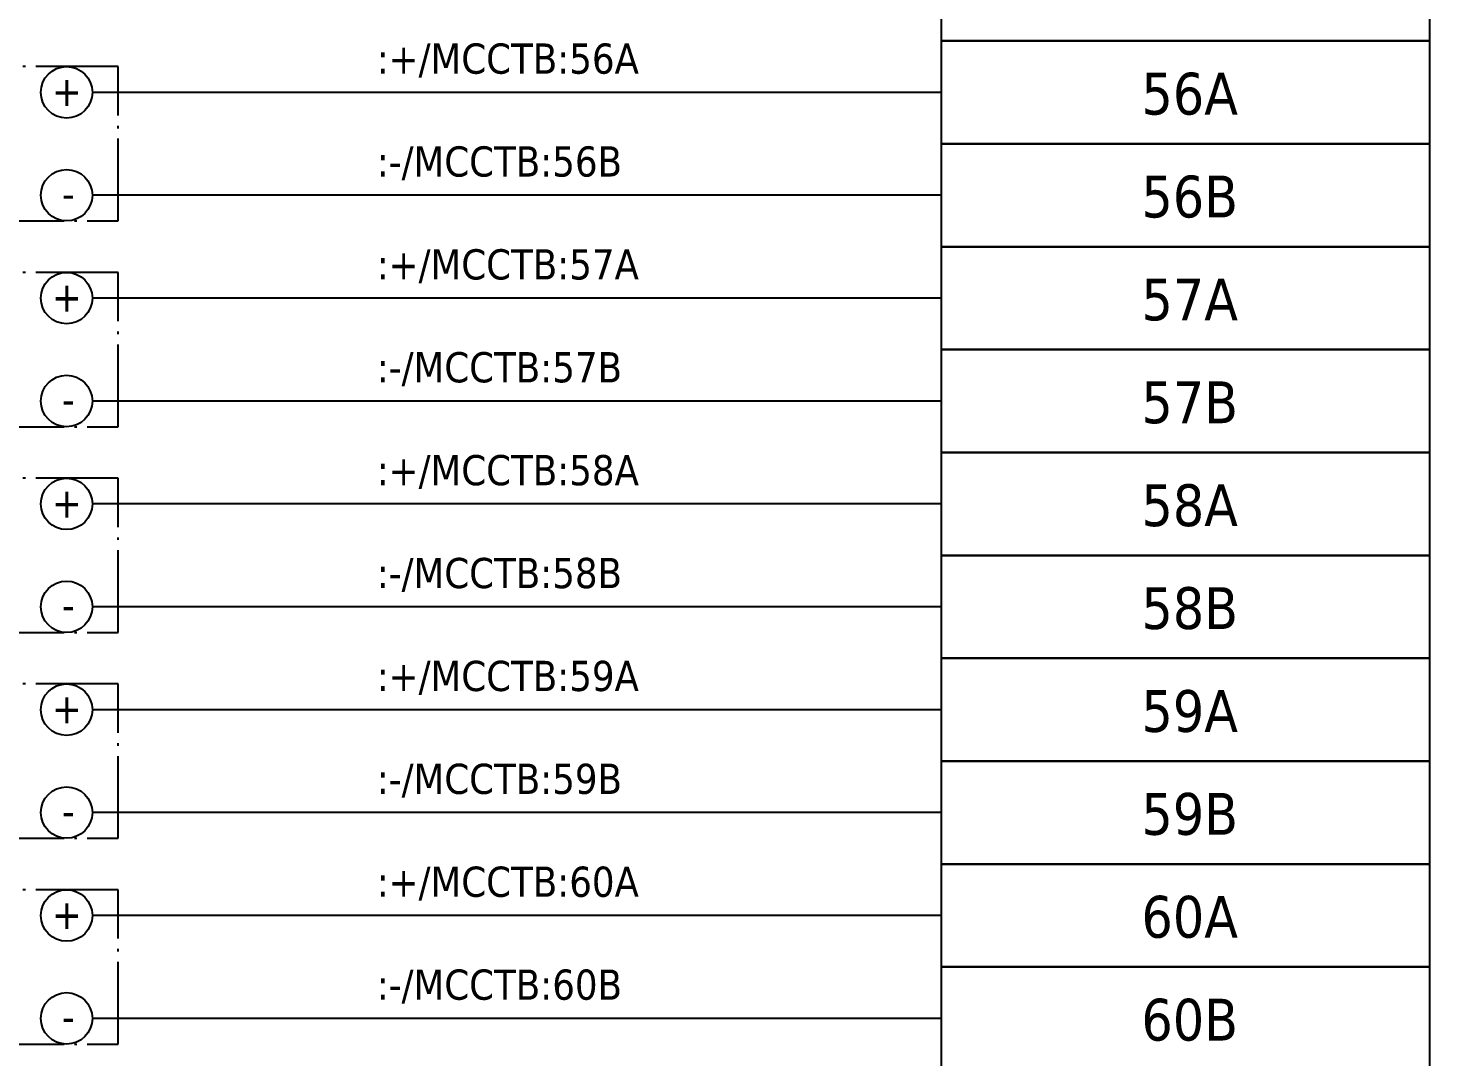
# Model space of a CAD drawing. Header units: millimetres. Extents: x 0 to 1792788, y -13 to 262234.
# Drawn here: x 35.5 to 90, y 87.5 to 127.5 of the extents above; entities that cross this region are included whole.
import ezdxf
from ezdxf.enums import TextEntityAlignment as Align

# ---------------------------------------------------------------- set-up
doc = ezdxf.new("R2010")
doc.units = ezdxf.units.MM
doc.linetypes.add('EPL_DASHDOT', pattern=[1, 0.8, -0.1, 0, -0.1])
for name, color, linetype, lineweight in [('EPLAN300', 5, 'Continuous', 25), ('EPLAN302', 5, 'Continuous', 25), ('EPLAN307', 134, 'EPL_DASHDOT', 25), ('EPLAN311', 7, 'Continuous', 25), ('EPLAN400', 5, 'Continuous', 35), ('EPLAN405', 7, 'Continuous', 25), ('EPLAN420', 7, 'Continuous', 35), ('EPLAN421', 5, 'Continuous', 35), ('EPLAN433', 251, 'Continuous', 35), ('EPLAN500', 7, 'Continuous', 35), ('EPLAN501', 7, 'Continuous', 35), ('EPLAN502', 7, 'Continuous', 35), ('EPLAN503', 7, 'Continuous', 35), ('EPLAN504', 7, 'Continuous', 35)]:
    doc.layers.add(name, color=color, linetype=linetype, lineweight=lineweight)
doc.styles.add('Tahoma', font='')
doc.styles.get('Tahoma').set_extended_font_data('Tahoma')

# ---------------------------------------------------------------- blocks, each defined once
blk = doc.blocks.new('EPLSYM_LibrarySPECIAL_en_US_Symbol427_Variant5_Placement1_94')
at = {"layer": 'EPLAN421', "color": 5, "style": 'Tahoma'}
for tag, p in [('17_20029[1]', (-0.9525, 3.335)), ('17_20029[2]', (20.0025, 3.335))]:
    blk.add_attdef(tag, text='', height=1.1739, dxfattribs=at).set_placement(p, align=Align.BOTTOM_RIGHT)
at = {"layer": 'EPLAN433', "color": 251, "style": 'Tahoma'}
blk.add_attdef('17_20406_1', text='', height=1.6254, dxfattribs=at).set_placement((0.9525, 1.5875), align=Align.BOTTOM_RIGHT)
blk.add_attdef('17_20406', text='', height=1.6254, dxfattribs=at).set_placement((0.9525, 1.5875), align=Align.BOTTOM_LEFT)
blk = doc.blocks.new('EPLSYM_LibrarySPECIAL_en_US_Symbol427_Variant5_Placement1_95')
at = {"layer": 'EPLAN421', "color": 5, "style": 'Tahoma'}
for tag, p in [('17_20029[1]', (-0.9525, 3.335)), ('17_20029[2]', (20.0025, 3.335))]:
    blk.add_attdef(tag, text='', height=1.1739, dxfattribs=at).set_placement(p, align=Align.BOTTOM_RIGHT)
at = {"layer": 'EPLAN433', "color": 251, "style": 'Tahoma'}
blk.add_attdef('17_20406_1', text='', height=1.6254, dxfattribs=at).set_placement((0.9525, 1.5875), align=Align.BOTTOM_RIGHT)
blk.add_attdef('17_20406', text='', height=1.6254, dxfattribs=at).set_placement((0.9525, 1.5875), align=Align.BOTTOM_LEFT)
blk = doc.blocks.new('EPLSYM_LibrarySPECIAL_en_US_Symbol427_Variant5_Placement1_96')
at = {"layer": 'EPLAN421', "color": 5, "style": 'Tahoma'}
for tag, p in [('17_20029[1]', (-0.9525, 3.335)), ('17_20029[2]', (20.0025, 3.335))]:
    blk.add_attdef(tag, text='', height=1.1739, dxfattribs=at).set_placement(p, align=Align.BOTTOM_RIGHT)
at = {"layer": 'EPLAN433', "color": 251, "style": 'Tahoma'}
blk.add_attdef('17_20406_1', text='', height=1.6254, dxfattribs=at).set_placement((0.9525, 1.5875), align=Align.BOTTOM_RIGHT)
blk.add_attdef('17_20406', text='', height=1.6254, dxfattribs=at).set_placement((0.9525, 1.5875), align=Align.BOTTOM_LEFT)
blk = doc.blocks.new('EPLSYM_LibrarySPECIAL_en_US_Symbol427_Variant5_Placement1_97')
at = {"layer": 'EPLAN421', "color": 5, "style": 'Tahoma'}
for tag, p in [('17_20029[1]', (-0.9525, 3.335)), ('17_20029[2]', (20.0025, 3.335))]:
    blk.add_attdef(tag, text='', height=1.1739, dxfattribs=at).set_placement(p, align=Align.BOTTOM_RIGHT)
at = {"layer": 'EPLAN433', "color": 251, "style": 'Tahoma'}
blk.add_attdef('17_20406_1', text='', height=1.6254, dxfattribs=at).set_placement((0.9525, 1.5875), align=Align.BOTTOM_RIGHT)
blk.add_attdef('17_20406', text='', height=1.6254, dxfattribs=at).set_placement((0.9525, 1.5875), align=Align.BOTTOM_LEFT)
blk = doc.blocks.new('EPLSYM_LibrarySPECIAL_en_US_Symbol427_Variant5_Placement1_98')
at = {"layer": 'EPLAN421', "color": 5, "style": 'Tahoma'}
for tag, p in [('17_20029[1]', (-0.9525, 3.335)), ('17_20029[2]', (20.0025, 3.335))]:
    blk.add_attdef(tag, text='', height=1.1739, dxfattribs=at).set_placement(p, align=Align.BOTTOM_RIGHT)
at = {"layer": 'EPLAN433', "color": 251, "style": 'Tahoma'}
blk.add_attdef('17_20406_1', text='', height=1.6254, dxfattribs=at).set_placement((0.9525, 1.5875), align=Align.BOTTOM_RIGHT)
blk.add_attdef('17_20406', text='', height=1.6254, dxfattribs=at).set_placement((0.9525, 1.5875), align=Align.BOTTOM_LEFT)
blk = doc.blocks.new('EPLSYM_LibrarySPECIAL_en_US_Symbol427_Variant5_Placement1_99')
at = {"layer": 'EPLAN421', "color": 5, "style": 'Tahoma'}
for tag, p in [('17_20029[1]', (-0.9525, 3.335)), ('17_20029[2]', (20.0025, 3.335))]:
    blk.add_attdef(tag, text='', height=1.1739, dxfattribs=at).set_placement(p, align=Align.BOTTOM_RIGHT)
at = {"layer": 'EPLAN433', "color": 251, "style": 'Tahoma'}
blk.add_attdef('17_20406_1', text='', height=1.6254, dxfattribs=at).set_placement((0.9525, 1.5875), align=Align.BOTTOM_RIGHT)
blk.add_attdef('17_20406', text='', height=1.6254, dxfattribs=at).set_placement((0.9525, 1.5875), align=Align.BOTTOM_LEFT)
blk = doc.blocks.new('EPLSYM_LibrarySPECIAL_en_US_Symbol427_Variant5_Placement1_100')
at = {"layer": 'EPLAN421', "color": 5, "style": 'Tahoma'}
for tag, p in [('17_20029[1]', (-0.9525, 3.335)), ('17_20029[2]', (20.0025, 3.335))]:
    blk.add_attdef(tag, text='', height=1.1739, dxfattribs=at).set_placement(p, align=Align.BOTTOM_RIGHT)
at = {"layer": 'EPLAN433', "color": 251, "style": 'Tahoma'}
blk.add_attdef('17_20406_1', text='', height=1.6254, dxfattribs=at).set_placement((0.9525, 1.5875), align=Align.BOTTOM_RIGHT)
blk.add_attdef('17_20406', text='', height=1.6254, dxfattribs=at).set_placement((0.9525, 1.5875), align=Align.BOTTOM_LEFT)
blk = doc.blocks.new('EPLSYM_LibrarySPECIAL_en_US_Symbol427_Variant5_Placement1_101')
at = {"layer": 'EPLAN421', "color": 5, "style": 'Tahoma'}
for tag, p in [('17_20029[1]', (-0.9525, 3.335)), ('17_20029[2]', (20.0025, 3.335))]:
    blk.add_attdef(tag, text='', height=1.1739, dxfattribs=at).set_placement(p, align=Align.BOTTOM_RIGHT)
at = {"layer": 'EPLAN433', "color": 251, "style": 'Tahoma'}
blk.add_attdef('17_20406_1', text='', height=1.6254, dxfattribs=at).set_placement((0.9525, 1.5875), align=Align.BOTTOM_RIGHT)
blk.add_attdef('17_20406', text='', height=1.6254, dxfattribs=at).set_placement((0.9525, 1.5875), align=Align.BOTTOM_LEFT)
blk = doc.blocks.new('EPLSYM_LibrarySPECIAL_en_US_Symbol427_Variant5_Placement1_102')
at = {"layer": 'EPLAN421', "color": 5, "style": 'Tahoma'}
for tag, p in [('17_20029[1]', (-0.9525, 3.335)), ('17_20029[2]', (20.0025, 3.335))]:
    blk.add_attdef(tag, text='', height=1.1739, dxfattribs=at).set_placement(p, align=Align.BOTTOM_RIGHT)
at = {"layer": 'EPLAN433', "color": 251, "style": 'Tahoma'}
blk.add_attdef('17_20406_1', text='', height=1.6254, dxfattribs=at).set_placement((0.9525, 1.5875), align=Align.BOTTOM_RIGHT)
blk.add_attdef('17_20406', text='', height=1.6254, dxfattribs=at).set_placement((0.9525, 1.5875), align=Align.BOTTOM_LEFT)
blk = doc.blocks.new('EPLSYM_LibrarySPECIAL_en_US_Symbol427_Variant5_Placement1_103')
at = {"layer": 'EPLAN421', "color": 5, "style": 'Tahoma'}
for tag, p in [('17_20029[1]', (-0.9525, 3.335)), ('17_20029[2]', (20.0025, 3.335))]:
    blk.add_attdef(tag, text='', height=1.1739, dxfattribs=at).set_placement(p, align=Align.BOTTOM_RIGHT)
at = {"layer": 'EPLAN433', "color": 251, "style": 'Tahoma'}
blk.add_attdef('17_20406_1', text='', height=1.6254, dxfattribs=at).set_placement((0.9525, 1.5875), align=Align.BOTTOM_RIGHT)
blk.add_attdef('17_20406', text='', height=1.6254, dxfattribs=at).set_placement((0.9525, 1.5875), align=Align.BOTTOM_LEFT)
blk = doc.blocks.new('EPLSYM_LibrarySPECIAL_Symbol17_Variant3_Placement1')
at = {"layer": 'EPLAN302', "lineweight": 25, "ltscale": 4}
blk.add_line((4, 0), (1, 0), dxfattribs=at)
blk.add_circle((0, 0), 1, dxfattribs=at)
at = {"layer": 'EPLAN420', "color": 7, "style": 'Tahoma'}
blk.add_attdef('17_20036', text='', height=1.6254, dxfattribs=at).set_placement((-1.5, -0.16254), align=Align.MIDDLE_RIGHT)
at = {"layer": 'EPLAN421', "color": 5, "style": 'Tahoma'}
blk.add_attdef('17_20039', text='', height=1.1739, dxfattribs=at).set_placement((3, 1), align=Align.BOTTOM_RIGHT)
blk = doc.blocks.new('EPLSYM_LibrarySPECIAL_Symbol2_Variant0_Placement1_51')
at = {"layer": 'EPLAN307', "lineweight": 25, "ltscale": 4}
blk.add_lwpolyline([(0, -6), (34, -6), (34, 0), (0, 0)], close=True, dxfattribs=at)
at = {"layer": 'EPLAN400', "color": 5, "style": 'Tahoma'}
blk.add_attdef('88_20010', text='', height=2.2575, dxfattribs=at).set_placement((-1.5, -0.9515), align=Align.TOP_RIGHT)
at = {"layer": 'EPLAN500', "color": 7, "style": 'Tahoma'}
blk.add_attdef('88_20027', text='', height=1.6254, dxfattribs=at).set_placement((-1.5, -4.57508), align=Align.TOP_RIGHT)
at = {"layer": 'EPLAN501', "color": 7, "style": 'Tahoma'}
blk.add_attdef('88_20011', text='', height=1.6254, dxfattribs=at).set_placement((-1.5, -9.97508), align=Align.TOP_RIGHT)
at = {"layer": 'EPLAN502', "color": 7, "style": 'Tahoma'}
blk.add_attdef('88_20025', text='', height=1.6254, dxfattribs=at).set_placement((-1.5, -12.67508), align=Align.TOP_RIGHT)
at = {"layer": 'EPLAN503', "color": 7, "style": 'Tahoma'}
blk.add_attdef('88_20024', text='', height=1.6254, dxfattribs=at).set_placement((-1.5, -15.37508), align=Align.TOP_RIGHT)
at = {"layer": 'EPLAN504', "color": 7, "style": 'Tahoma'}
blk.add_attdef('88_20901[1]', text='', height=1.6254, dxfattribs=at).set_placement((-1.5, -7.27508), align=Align.TOP_RIGHT)
blk = doc.blocks.new('EPLSYM_LibrarySPECIAL_Symbol2_Variant0_Placement1_52')
at = {"layer": 'EPLAN307', "lineweight": 25, "ltscale": 4}
blk.add_lwpolyline([(0, -6), (34, -6), (34, 0), (0, 0)], close=True, dxfattribs=at)
at = {"layer": 'EPLAN400', "color": 5, "style": 'Tahoma'}
blk.add_attdef('88_20010', text='', height=2.2575, dxfattribs=at).set_placement((-1.5, -0.9515), align=Align.TOP_RIGHT)
at = {"layer": 'EPLAN500', "color": 7, "style": 'Tahoma'}
blk.add_attdef('88_20027', text='', height=1.6254, dxfattribs=at).set_placement((-1.5, -4.57508), align=Align.TOP_RIGHT)
at = {"layer": 'EPLAN501', "color": 7, "style": 'Tahoma'}
blk.add_attdef('88_20011', text='', height=1.6254, dxfattribs=at).set_placement((-1.5, -9.97508), align=Align.TOP_RIGHT)
at = {"layer": 'EPLAN502', "color": 7, "style": 'Tahoma'}
blk.add_attdef('88_20025', text='', height=1.6254, dxfattribs=at).set_placement((-1.5, -12.67508), align=Align.TOP_RIGHT)
at = {"layer": 'EPLAN503', "color": 7, "style": 'Tahoma'}
blk.add_attdef('88_20024', text='', height=1.6254, dxfattribs=at).set_placement((-1.5, -15.37508), align=Align.TOP_RIGHT)
at = {"layer": 'EPLAN504', "color": 7, "style": 'Tahoma'}
blk.add_attdef('88_20901[1]', text='', height=1.6254, dxfattribs=at).set_placement((-1.5, -7.27508), align=Align.TOP_RIGHT)
blk = doc.blocks.new('EPLSYM_LibrarySPECIAL_Symbol2_Variant0_Placement1_53')
at = {"layer": 'EPLAN307', "lineweight": 25, "ltscale": 4}
blk.add_lwpolyline([(0, -6), (34, -6), (34, 0), (0, 0)], close=True, dxfattribs=at)
at = {"layer": 'EPLAN400', "color": 5, "style": 'Tahoma'}
blk.add_attdef('88_20010', text='', height=2.2575, dxfattribs=at).set_placement((-1.5, -0.9515), align=Align.TOP_RIGHT)
at = {"layer": 'EPLAN500', "color": 7, "style": 'Tahoma'}
blk.add_attdef('88_20027', text='', height=1.6254, dxfattribs=at).set_placement((-1.5, -4.57508), align=Align.TOP_RIGHT)
at = {"layer": 'EPLAN501', "color": 7, "style": 'Tahoma'}
blk.add_attdef('88_20011', text='', height=1.6254, dxfattribs=at).set_placement((-1.5, -9.97508), align=Align.TOP_RIGHT)
at = {"layer": 'EPLAN502', "color": 7, "style": 'Tahoma'}
blk.add_attdef('88_20025', text='', height=1.6254, dxfattribs=at).set_placement((-1.5, -12.67508), align=Align.TOP_RIGHT)
at = {"layer": 'EPLAN503', "color": 7, "style": 'Tahoma'}
blk.add_attdef('88_20024', text='', height=1.6254, dxfattribs=at).set_placement((-1.5, -15.37508), align=Align.TOP_RIGHT)
at = {"layer": 'EPLAN504', "color": 7, "style": 'Tahoma'}
blk.add_attdef('88_20901[1]', text='', height=1.6254, dxfattribs=at).set_placement((-1.5, -7.27508), align=Align.TOP_RIGHT)
blk = doc.blocks.new('EPLSYM_LibrarySPECIAL_Symbol2_Variant0_Placement1_54')
at = {"layer": 'EPLAN307', "lineweight": 25, "ltscale": 4}
blk.add_lwpolyline([(0, -6), (34, -6), (34, 0), (0, 0)], close=True, dxfattribs=at)
at = {"layer": 'EPLAN400', "color": 5, "style": 'Tahoma'}
blk.add_attdef('88_20010', text='', height=2.2575, dxfattribs=at).set_placement((-1.5, -0.9515), align=Align.TOP_RIGHT)
at = {"layer": 'EPLAN500', "color": 7, "style": 'Tahoma'}
blk.add_attdef('88_20027', text='', height=1.6254, dxfattribs=at).set_placement((-1.5, -4.57508), align=Align.TOP_RIGHT)
at = {"layer": 'EPLAN501', "color": 7, "style": 'Tahoma'}
blk.add_attdef('88_20011', text='', height=1.6254, dxfattribs=at).set_placement((-1.5, -9.97508), align=Align.TOP_RIGHT)
at = {"layer": 'EPLAN502', "color": 7, "style": 'Tahoma'}
blk.add_attdef('88_20025', text='', height=1.6254, dxfattribs=at).set_placement((-1.5, -12.67508), align=Align.TOP_RIGHT)
at = {"layer": 'EPLAN503', "color": 7, "style": 'Tahoma'}
blk.add_attdef('88_20024', text='', height=1.6254, dxfattribs=at).set_placement((-1.5, -15.37508), align=Align.TOP_RIGHT)
at = {"layer": 'EPLAN504', "color": 7, "style": 'Tahoma'}
blk.add_attdef('88_20901[1]', text='', height=1.6254, dxfattribs=at).set_placement((-1.5, -7.27508), align=Align.TOP_RIGHT)
blk = doc.blocks.new('EPLSYM_LibrarySPECIAL_Symbol2_Variant0_Placement1_55')
at = {"layer": 'EPLAN307', "lineweight": 25, "ltscale": 4}
blk.add_lwpolyline([(0, -6), (34, -6), (34, 0), (0, 0)], close=True, dxfattribs=at)
at = {"layer": 'EPLAN400', "color": 5, "style": 'Tahoma'}
blk.add_attdef('88_20010', text='', height=2.2575, dxfattribs=at).set_placement((-1.5, -0.9515), align=Align.TOP_RIGHT)
at = {"layer": 'EPLAN500', "color": 7, "style": 'Tahoma'}
blk.add_attdef('88_20027', text='', height=1.6254, dxfattribs=at).set_placement((-1.5, -4.57508), align=Align.TOP_RIGHT)
at = {"layer": 'EPLAN501', "color": 7, "style": 'Tahoma'}
blk.add_attdef('88_20011', text='', height=1.6254, dxfattribs=at).set_placement((-1.5, -9.97508), align=Align.TOP_RIGHT)
at = {"layer": 'EPLAN502', "color": 7, "style": 'Tahoma'}
blk.add_attdef('88_20025', text='', height=1.6254, dxfattribs=at).set_placement((-1.5, -12.67508), align=Align.TOP_RIGHT)
at = {"layer": 'EPLAN503', "color": 7, "style": 'Tahoma'}
blk.add_attdef('88_20024', text='', height=1.6254, dxfattribs=at).set_placement((-1.5, -15.37508), align=Align.TOP_RIGHT)
at = {"layer": 'EPLAN504', "color": 7, "style": 'Tahoma'}
blk.add_attdef('88_20901[1]', text='', height=1.6254, dxfattribs=at).set_placement((-1.5, -7.27508), align=Align.TOP_RIGHT)
blk = doc.blocks.new('EPLSYM_LibrarySPECIAL_Symbol308_Variant0_Placement0')
at = {"layer": 'EPLAN405', "color": 7, "style": 'Tahoma'}
for tag, p in [('17_31011', (1.5, 6.35)), ('17_31002', (1.5, 0.5))]:
    blk.add_attdef(tag, text='', height=1.174, dxfattribs=at).set_placement(p, align=Align.BOTTOM_LEFT)
for tag, p in [('17_31004', (1.5, 4.4)), ('17_31003', (1.5, 2.45))]:
    blk.add_attdef(tag, p, '', height=1.174, dxfattribs=at)

msp = doc.modelspace()

# ---------------------------------------------------------------- linework, layer by layer
at = {"layer": 'EPLAN300', "lineweight": 25, "ltscale": 4}
for points in [[(71, 127), (90, 127), (90, 131), (71, 131)], [(71, 123), (90, 123), (90, 127), (71, 127)], [(71, 119), (90, 119), (90, 123), (71, 123)], [(71, 115), (90, 115), (90, 119), (71, 119)], [(71, 111), (90, 111), (90, 115), (71, 115)], [(71, 107), (90, 107), (90, 111), (71, 111)], [(71, 103), (90, 103), (90, 107), (71, 107)], [(71, 99), (90, 99), (90, 103), (71, 103)], [(71, 95), (90, 95), (90, 99), (71, 99)], [(71, 91), (90, 91), (90, 95), (71, 95)], [(71, 87), (90, 87), (90, 91), (71, 91)]]:
    msp.add_lwpolyline(points, close=True, dxfattribs=at)
at = {"layer": 'EPLAN311', "ltscale": 4}
for p, q in [((71, 125), (39, 125)), ((71, 121), (39, 121)), ((71, 117), (39, 117)), ((71, 113), (39, 113)), ((71, 109), (39, 109)), ((71, 105), (39, 105)), ((71, 101), (39, 101)), ((71, 97), (39, 97)), ((71, 93), (39, 93)), ((71, 89), (39, 89))]:
    msp.add_line(p, q, dxfattribs=at)

# ---------------------------------------------------------------- block references
ref = msp.add_blockref('EPLSYM_LibrarySPECIAL_Symbol308_Variant0_Placement0', (49, 125))
ref.add_attrib('17_31011', ':+/MCCTB:56A', dxfattribs={"layer": 'EPLAN405', "color": 7, "height": 1.1739, "style": 'Tahoma'}).set_placement((49.055, 125.374), align=Align.BOTTOM_LEFT)
for name, p in [('EPLSYM_LibrarySPECIAL_Symbol2_Variant0_Placement1_51', (5, 126)), ('EPLSYM_LibrarySPECIAL_Symbol2_Variant0_Placement1_52', (5, 118)), ('EPLSYM_LibrarySPECIAL_Symbol2_Variant0_Placement1_53', (5, 110)), ('EPLSYM_LibrarySPECIAL_Symbol2_Variant0_Placement1_54', (5, 102)), ('EPLSYM_LibrarySPECIAL_Symbol2_Variant0_Placement1_55', (5, 94))]:
    msp.add_blockref(name, p)
ref = msp.add_blockref('EPLSYM_LibrarySPECIAL_Symbol17_Variant3_Placement1', (37, 125))
ref.add_attrib('17_20039', '+', dxfattribs={"layer": 'EPLAN421', "color": 5, "height": 1.174, "style": 'Tahoma'}).set_placement((37.591, 124.117), align=Align.BOTTOM_RIGHT)
ref = msp.add_blockref('EPLSYM_LibrarySPECIAL_en_US_Symbol427_Variant5_Placement1_94', (71, 125))
ref.add_attrib('17_20011', '56A', dxfattribs={"layer": 'EPLAN501', "color": 7, "height": 1.6254, "style": 'Tahoma'}).set_placement((80.661, 123.65), align=Align.BOTTOM_CENTER)
ref = msp.add_blockref('EPLSYM_LibrarySPECIAL_Symbol308_Variant0_Placement0', (49, 121))
ref.add_attrib('17_31011', ':-/MCCTB:56B', dxfattribs={"layer": 'EPLAN405', "color": 7, "height": 1.1739, "style": 'Tahoma'}).set_placement((49.055, 121.374), align=Align.BOTTOM_LEFT)
ref = msp.add_blockref('EPLSYM_LibrarySPECIAL_Symbol17_Variant3_Placement1', (37, 121))
ref.add_attrib('17_20039', '-', dxfattribs={"layer": 'EPLAN421', "color": 5, "height": 1.174, "style": 'Tahoma'}).set_placement((37.316, 120.132), align=Align.BOTTOM_RIGHT)
ref = msp.add_blockref('EPLSYM_LibrarySPECIAL_en_US_Symbol427_Variant5_Placement1_95', (71, 121))
ref.add_attrib('17_20011', '56B', dxfattribs={"layer": 'EPLAN501', "color": 7, "height": 1.6254, "style": 'Tahoma'}).set_placement((80.661, 119.65), align=Align.BOTTOM_CENTER)
ref = msp.add_blockref('EPLSYM_LibrarySPECIAL_Symbol308_Variant0_Placement0', (49, 117))
ref.add_attrib('17_31011', ':+/MCCTB:57A', dxfattribs={"layer": 'EPLAN405', "color": 7, "height": 1.1739, "style": 'Tahoma'}).set_placement((49.055, 117.374), align=Align.BOTTOM_LEFT)
ref = msp.add_blockref('EPLSYM_LibrarySPECIAL_Symbol17_Variant3_Placement1', (37, 117))
ref.add_attrib('17_20039', '+', dxfattribs={"layer": 'EPLAN421', "color": 5, "height": 1.174, "style": 'Tahoma'}).set_placement((37.591, 116.117), align=Align.BOTTOM_RIGHT)
ref = msp.add_blockref('EPLSYM_LibrarySPECIAL_en_US_Symbol427_Variant5_Placement1_96', (71, 117))
ref.add_attrib('17_20011', '57A', dxfattribs={"layer": 'EPLAN501', "color": 7, "height": 1.6254, "style": 'Tahoma'}).set_placement((80.661, 115.65), align=Align.BOTTOM_CENTER)
ref = msp.add_blockref('EPLSYM_LibrarySPECIAL_Symbol308_Variant0_Placement0', (49, 113))
ref.add_attrib('17_31011', ':-/MCCTB:57B', dxfattribs={"layer": 'EPLAN405', "color": 7, "height": 1.1739, "style": 'Tahoma'}).set_placement((49.055, 113.374), align=Align.BOTTOM_LEFT)
ref = msp.add_blockref('EPLSYM_LibrarySPECIAL_Symbol17_Variant3_Placement1', (37, 113))
ref.add_attrib('17_20039', '-', dxfattribs={"layer": 'EPLAN421', "color": 5, "height": 1.174, "style": 'Tahoma'}).set_placement((37.316, 112.132), align=Align.BOTTOM_RIGHT)
ref = msp.add_blockref('EPLSYM_LibrarySPECIAL_en_US_Symbol427_Variant5_Placement1_97', (71, 113))
ref.add_attrib('17_20011', '57B', dxfattribs={"layer": 'EPLAN501', "color": 7, "height": 1.6254, "style": 'Tahoma'}).set_placement((80.661, 111.65), align=Align.BOTTOM_CENTER)
ref = msp.add_blockref('EPLSYM_LibrarySPECIAL_Symbol308_Variant0_Placement0', (49, 109))
ref.add_attrib('17_31011', ':+/MCCTB:58A', dxfattribs={"layer": 'EPLAN405', "color": 7, "height": 1.1739, "style": 'Tahoma'}).set_placement((49.055, 109.374), align=Align.BOTTOM_LEFT)
ref = msp.add_blockref('EPLSYM_LibrarySPECIAL_Symbol17_Variant3_Placement1', (37, 109))
ref.add_attrib('17_20039', '+', dxfattribs={"layer": 'EPLAN421', "color": 5, "height": 1.174, "style": 'Tahoma'}).set_placement((37.591, 108.117), align=Align.BOTTOM_RIGHT)
ref = msp.add_blockref('EPLSYM_LibrarySPECIAL_en_US_Symbol427_Variant5_Placement1_98', (71, 109))
ref.add_attrib('17_20011', '58A', dxfattribs={"layer": 'EPLAN501', "color": 7, "height": 1.6254, "style": 'Tahoma'}).set_placement((80.661, 107.65), align=Align.BOTTOM_CENTER)
ref = msp.add_blockref('EPLSYM_LibrarySPECIAL_Symbol308_Variant0_Placement0', (49, 105))
ref.add_attrib('17_31011', ':-/MCCTB:58B', dxfattribs={"layer": 'EPLAN405', "color": 7, "height": 1.1739, "style": 'Tahoma'}).set_placement((49.055, 105.374), align=Align.BOTTOM_LEFT)
ref = msp.add_blockref('EPLSYM_LibrarySPECIAL_Symbol17_Variant3_Placement1', (37, 105))
ref.add_attrib('17_20039', '-', dxfattribs={"layer": 'EPLAN421', "color": 5, "height": 1.174, "style": 'Tahoma'}).set_placement((37.316, 104.132), align=Align.BOTTOM_RIGHT)
ref = msp.add_blockref('EPLSYM_LibrarySPECIAL_en_US_Symbol427_Variant5_Placement1_99', (71, 105))
ref.add_attrib('17_20011', '58B', dxfattribs={"layer": 'EPLAN501', "color": 7, "height": 1.6254, "style": 'Tahoma'}).set_placement((80.661, 103.65), align=Align.BOTTOM_CENTER)
ref = msp.add_blockref('EPLSYM_LibrarySPECIAL_Symbol308_Variant0_Placement0', (49, 101))
ref.add_attrib('17_31011', ':+/MCCTB:59A', dxfattribs={"layer": 'EPLAN405', "color": 7, "height": 1.1739, "style": 'Tahoma'}).set_placement((49.055, 101.374), align=Align.BOTTOM_LEFT)
ref = msp.add_blockref('EPLSYM_LibrarySPECIAL_Symbol17_Variant3_Placement1', (37, 101))
ref.add_attrib('17_20039', '+', dxfattribs={"layer": 'EPLAN421', "color": 5, "height": 1.174, "style": 'Tahoma'}).set_placement((37.591, 100.117), align=Align.BOTTOM_RIGHT)
ref = msp.add_blockref('EPLSYM_LibrarySPECIAL_en_US_Symbol427_Variant5_Placement1_100', (71, 101))
ref.add_attrib('17_20011', '59A', dxfattribs={"layer": 'EPLAN501', "color": 7, "height": 1.6254, "style": 'Tahoma'}).set_placement((80.661, 99.65), align=Align.BOTTOM_CENTER)
ref = msp.add_blockref('EPLSYM_LibrarySPECIAL_Symbol308_Variant0_Placement0', (49, 97))
ref.add_attrib('17_31011', ':-/MCCTB:59B', dxfattribs={"layer": 'EPLAN405', "color": 7, "height": 1.1739, "style": 'Tahoma'}).set_placement((49.055, 97.374), align=Align.BOTTOM_LEFT)
ref = msp.add_blockref('EPLSYM_LibrarySPECIAL_Symbol17_Variant3_Placement1', (37, 97))
ref.add_attrib('17_20039', '-', dxfattribs={"layer": 'EPLAN421', "color": 5, "height": 1.174, "style": 'Tahoma'}).set_placement((37.316, 96.132), align=Align.BOTTOM_RIGHT)
ref = msp.add_blockref('EPLSYM_LibrarySPECIAL_en_US_Symbol427_Variant5_Placement1_101', (71, 97))
ref.add_attrib('17_20011', '59B', dxfattribs={"layer": 'EPLAN501', "color": 7, "height": 1.6254, "style": 'Tahoma'}).set_placement((80.661, 95.65), align=Align.BOTTOM_CENTER)
ref = msp.add_blockref('EPLSYM_LibrarySPECIAL_Symbol308_Variant0_Placement0', (49, 93))
ref.add_attrib('17_31011', ':+/MCCTB:60A', dxfattribs={"layer": 'EPLAN405', "color": 7, "height": 1.1739, "style": 'Tahoma'}).set_placement((49.055, 93.374), align=Align.BOTTOM_LEFT)
ref = msp.add_blockref('EPLSYM_LibrarySPECIAL_Symbol17_Variant3_Placement1', (37, 93))
ref.add_attrib('17_20039', '+', dxfattribs={"layer": 'EPLAN421', "color": 5, "height": 1.174, "style": 'Tahoma'}).set_placement((37.591, 92.117), align=Align.BOTTOM_RIGHT)
ref = msp.add_blockref('EPLSYM_LibrarySPECIAL_en_US_Symbol427_Variant5_Placement1_102', (71, 93))
ref.add_attrib('17_20011', '60A', dxfattribs={"layer": 'EPLAN501', "color": 7, "height": 1.6254, "style": 'Tahoma'}).set_placement((80.661, 91.65), align=Align.BOTTOM_CENTER)
ref = msp.add_blockref('EPLSYM_LibrarySPECIAL_Symbol308_Variant0_Placement0', (49, 89))
ref.add_attrib('17_31011', ':-/MCCTB:60B', dxfattribs={"layer": 'EPLAN405', "color": 7, "height": 1.1739, "style": 'Tahoma'}).set_placement((49.055, 89.374), align=Align.BOTTOM_LEFT)
ref = msp.add_blockref('EPLSYM_LibrarySPECIAL_Symbol17_Variant3_Placement1', (37, 89))
ref.add_attrib('17_20039', '-', dxfattribs={"layer": 'EPLAN421', "color": 5, "height": 1.174, "style": 'Tahoma'}).set_placement((37.316, 88.132), align=Align.BOTTOM_RIGHT)
ref = msp.add_blockref('EPLSYM_LibrarySPECIAL_en_US_Symbol427_Variant5_Placement1_103', (71, 89))
ref.add_attrib('17_20011', '60B', dxfattribs={"layer": 'EPLAN501', "color": 7, "height": 1.6254, "style": 'Tahoma'}).set_placement((80.661, 87.65), align=Align.BOTTOM_CENTER)

doc.saveas('drawing.dxf')
